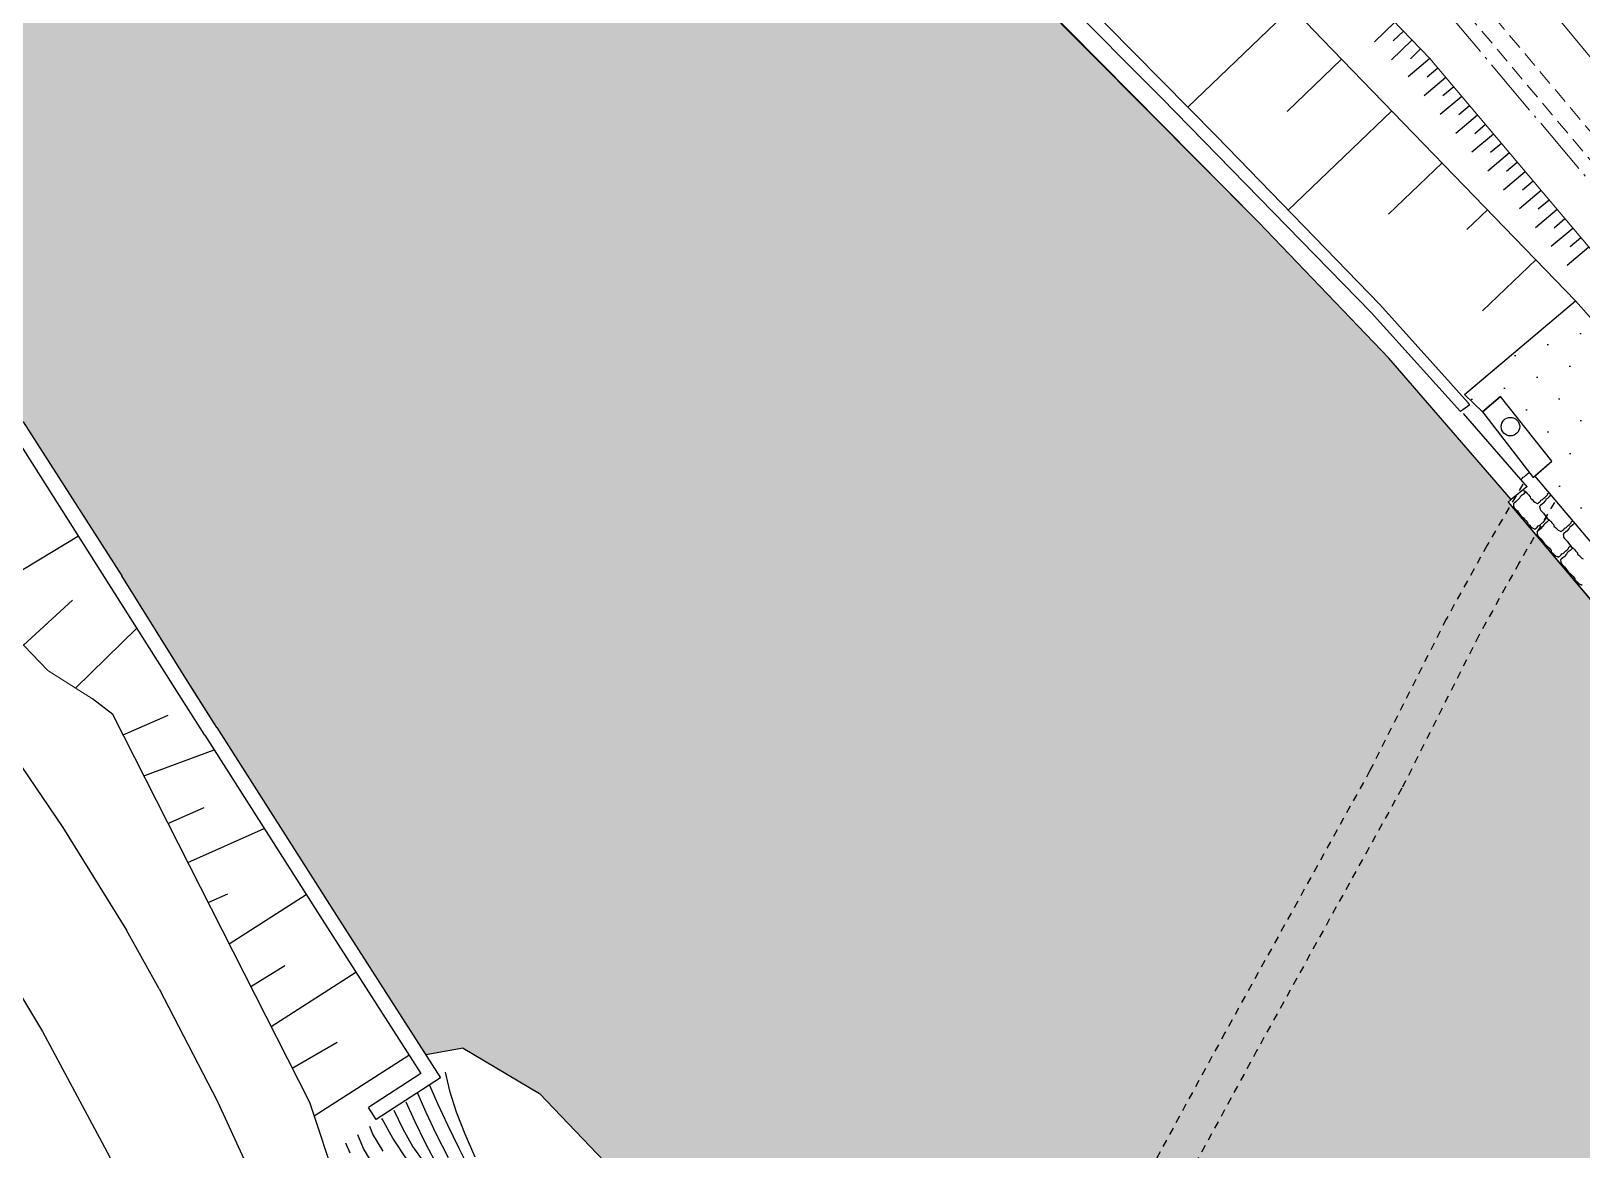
# Model space of a CAD drawing. Header units: millimetres. Extents: x -133 to 63340, y -143 to 109141.
# Drawn here: x 62411.3 to 62474.2, y 108518.2 to 108563.5 of the extents above; entities that cross this region are included whole.
import ezdxf

# ---------------------------------------------------------------- set-up
doc = ezdxf.new("R2010")
doc.units = ezdxf.units.MM
doc.header["$MEASUREMENT"] = 0
for name, pattern in [('ACAD_ISO04W100', [30, 24, -3, 0, -3]), ('DASHED', [2.25, 2, -0.25]), ('DOT', [0.55, 0.3, -0.25]), ('NASCOSTA', [9.525, 6.35, -3.175])]:
    doc.linetypes.add(name, pattern=pattern)
for name, color, linetype in [('Bâti', 7, 'Continuous'), ('colore lago', 131, 'Continuous'), ('curve livello 5m', 7, 'Continuous'), ('GéoSEBESélec', 6, 'Continuous'), ('Limite fiume', 6, 'Continuous'), ('LIN010TR', 2, 'NASCOSTA'), ('LIN018CO', 6, 'Continuous'), ('LIN018TR', 6, 'NASCOSTA'), ('LIN025CO', 7, 'Continuous'), ('pendenze', 2, 'Continuous'), ('sezioni', 7, 'Continuous'), ('Strade', 7, 'Continuous'), ('TalusHautBas', 7, 'Continuous')]:
    doc.layers.add(name, color=color, linetype=linetype)
doc.layers.add('Colori bordi', color=5, linetype='Continuous', plot=False)
doc.layers.add('no_plot', color=5, linetype='Continuous', plot=False)

# ---------------------------------------------------------------- blocks, each defined once
blk = doc.blocks.new('CIRCLE')
at = {"color": 0}
blk.add_circle((0, 0), 0.375, dxfattribs=at)
at = {"flags": 1}
for tag, p in [('POINTNUMBER', (0, 0)), ('COMMENT', (0, -1.25))]:
    blk.add_attdef(tag, p, '', height=1, dxfattribs=at)

msp = doc.modelspace()

# ---------------------------------------------------------------- hatches: boundary and pattern name
at = {"layer": 'colore lago', "linetype": 'Continuous', "lineweight": 0}
msp.add_hatch(color=256, dxfattribs=at).paths.add_polyline_path([(62548.2785, 108427.2813), (62545.2149, 108437.4977), (62544.7767, 108445.1398), (62545.6037, 108453.1916), (62543.8249, 108460.0907), (62537.2375, 108468.8864), (62530.5503, 108474.2875), (62527.7446, 108478.4761), (62523.6239, 108483.7567), (62517.3885, 108489.8759), (62515.2465, 108489.6403), (62513.6669, 108491.3373), (62513.9099, 108495.5974), (62504.855, 108507.9517), (62496.2324, 108519.7164), (62493.3544, 108519.0168), (62485.4277, 108525.3848), (62484.6684, 108528.5086), (62471.2359, 108544.4414), (62471.3593, 108544.5426), (62471.1446, 108544.7908), (62466.395, 108550.2796), (62461.1114, 108555.785), (62451.9812, 108564.9833), (62445.6934, 108571.4023), (62438.2814, 108579.0072), (62431.6209, 108586.0355), (62422.3658, 108596.3263), (62419.2028, 108600.3592), (62408.0987, 108615.7917), (62402.3619, 108624.9029), (62401.9106, 108624.6198), (62397.083, 108621.5924), (62391.7798, 108618.2667), (62379.1258, 108610.3312), (62385.2068, 108600.697), (62399.8054, 108577.5683), (62397.3883, 108576.0313), (62399.2665, 108572.8528), (62400.2625, 108570.8412), (62401.9219, 108566.4966), (62403.538, 108562.2348), (62405.2955, 108558.0946), (62407.9973, 108552.7666), (62411.016, 108547.6991), (62415.008, 108541.4499), (62417.547, 108537.4023), (62418.8645, 108535.302), (62423.7176, 108527.6886), (62427.3396, 108522.0308), (62428.8547, 108522.3015), (62431.9449, 108520.4683), (62435.17, 108517.1027), (62435.248, 108508.375), (62442.5794, 108497.7776), (62448.4078, 108490.3296), (62458.0371, 108478.2075), (62469.2124, 108462.4823), (62469.097, 108462.1315), (62477.4132, 108450.0308), (62487.1869, 108436.2424), (62497.2899, 108418.8124), (62505.266, 108404.2863), (62555.9335, 108404.5128), (62554.0622, 108410.815), (62549.8898, 108422.0895)])
at = {"layer": 'pendenze', "linetype": 'Continuous'}
h = msp.add_hatch(dxfattribs=at)
h.set_pattern_fill('DOTS', color=256, scale=20, angle=-44.743939, style=0)
h.set_pattern_definition([(315.2560609, (171409.96, 46934.0866), (1.323836897, 0.447862558), [0, -1.25])])
h.paths.add_polyline_path([(62481.655, 108535.5741), (62481.1418, 108535.0837), (62472.3171, 108545.504), (62473.0098, 108546.0991), (62470.922, 108548.7254), (62470.189, 108548.0957), (62469.4637, 108548.7973), (62473.9652, 108552.6071), (62480.6676, 108545.0425), (62482.0606, 108543.4702), (62484.922, 108531.6991)])

# ---------------------------------------------------------------- linework, layer by layer
at = {"layer": 'Bâti', "color": 2, "linetype": 'Continuous'}
for p, q in [((62442.0521, 108576.8491), (62459.4017, 108559.2794)), ((62457.1728, 108560.8265), (62447.3505, 108570.7147)), ((62461.1114, 108555.785), (62452.0835, 108564.9128)), ((62465.6768, 108552.1284), (62457.1728, 108560.8265)), ((62459.4017, 108559.2794), (62466.0286, 108552.4587)), ((62466.395, 108550.2796), (62461.1114, 108555.785)), ((62466.0286, 108552.4587), (62469.6179, 108548.472)), ((62469.2975, 108548.1116), (62465.6768, 108552.1284)), ((62471.3593, 108544.5426), (62466.395, 108550.2796)), ((62469.4637, 108548.7973), (62470.8664, 108549.9946)), ((62470.189, 108548.0957), (62470.9179, 108548.722)), ((62473.0098, 108546.0991), (62470.922, 108548.7254)), ((62469.6814, 108548.3877), (62469.2975, 108548.1116)), ((62469.4021, 108548.028), (62472.0045, 108545.0486)), ((62469.6814, 108548.3877), (62469.6179, 108548.472)), ((62470.189, 108548.0957), (62472.2457, 108545.4427)), ((62417.3361, 108536.6315), (62410.5161, 108547.4013)), ((62411.016, 108547.6991), (62415.008, 108541.4499)), ((62472.2457, 108545.4427), (62473.0098, 108546.0991)), ((62471.9928, 108545.0619), (62471.3593, 108544.5426)), ((62417.8844, 108536.8645), (62415.008, 108541.4499)), ((62418.3754, 108534.9903), (62417.3361, 108536.6315)), ((62418.8645, 108535.302), (62417.8844, 108536.8645)), ((62418.3754, 108534.9903), (62423.2285, 108527.3769)), ((62418.8645, 108535.302), (62423.7176, 108527.6886)), ((62423.2291, 108527.3759), (62427.1321, 108521.2793)), ((62423.7176, 108527.6886), (62427.932, 108521.1054)), ((62427.1321, 108521.2793), (62425.0099, 108519.909)), ((62427.932, 108521.1054), (62425.3245, 108519.4218)), ((62425.3245, 108519.4218), (62425.0099, 108519.909))]:
    msp.add_line(p, q, dxfattribs=at)
at = {"layer": 'Bâti', "color": 2, "linetype": 'DOT'}
for p, q in [((62471.8309, 108545.1728), (62470.382, 108542.6943)), ((62473.1067, 108544.427), (62471.6578, 108541.9485)), ((62470.382, 108542.6943), (62468.7213, 108539.7029)), ((62471.6744, 108541.9769), (62470.0137, 108538.9854)), ((62468.7213, 108539.7029), (62465.6267, 108533.559)), ((62470.0426, 108539.0374), (62466.948, 108532.8935)), ((62465.6267, 108533.559), (62459.7472, 108522.9306)), ((62466.9222, 108532.8423), (62461.0427, 108522.214)), ((62459.7472, 108522.9306), (62452.8021, 108510.1855)), ((62461.0472, 108522.2222), (62454.1021, 108509.477))]:
    msp.add_line(p, q, dxfattribs=at)
at = {"layer": 'Colori bordi', "linetype": 'Continuous', "lineweight": 0, "flags": 128}
for points in [[(62504.855, 108507.9517), (62496.2324, 108519.7164), (62493.3544, 108519.0168), (62485.4277, 108525.3848), (62484.6684, 108528.5086), (62471.2359, 108544.4414), (62471.3593, 108544.5426), (62471.1446, 108544.7908), (62466.395, 108550.2796), (62461.1114, 108555.785), (62451.9812, 108564.9833), (62445.6934, 108571.4023), (62438.2814, 108579.0072), (62431.6209, 108586.0355), (62422.3658, 108596.3263), (62419.2028, 108600.3592), (62408.0987, 108615.7917)], [(62411.016, 108547.6991), (62415.008, 108541.4499), (62417.547, 108537.4023), (62418.8645, 108535.302), (62423.7176, 108527.6886), (62427.3396, 108522.0308), (62428.8547, 108522.3015), (62431.9449, 108520.4683), (62435.17, 108517.1027)]]:
    msp.add_lwpolyline(points, dxfattribs=at)
at = {"layer": 'curve livello 5m', "color": 2, "flags": 128}
for points in [[(62426.5321, 108520.1311), (62426.8767, 108519.3602), (62427.3282, 108518.4481), (62427.8069, 108517.5499)], [(62424.267, 108518.0544), (62424.0967, 108518.4594)]]:
    msp.add_lwpolyline(points, dxfattribs=at)
at = {"layer": 'Limite fiume', "color": 2, "linetype": 'Continuous'}
for p, q in [((62471.3593, 108544.5426), (62471.2359, 108544.4414)), ((62471.2359, 108544.4414), (62484.6684, 108528.5086)), ((62428.8547, 108522.3016), (62427.3396, 108522.0308)), ((62428.8547, 108522.3016), (62431.9449, 108520.4683)), ((62431.9449, 108520.4683), (62435.17, 108517.1027))]:
    msp.add_line(p, q, dxfattribs=at)
at = {"layer": 'Limite fiume', "color": 2, "linetype": 'Continuous', "flags": 128}
msp.add_lwpolyline([(62481.655, 108535.5741), (62481.1418, 108535.0837), (62472.3171, 108545.504), (62473.0098, 108546.0991), (62470.922, 108548.7254), (62470.189, 108548.0957), (62469.4637, 108548.7973), (62473.9652, 108552.6071), (62480.6676, 108545.0425), (62482.0606, 108543.4702), (62484.922, 108531.6991)], close=True, dxfattribs=at)
at = {"layer": 'LIN010TR', "lineweight": 0, "ltscale": 0.1, "flags": 128}
for points in [[(62452.8813, 108579.7066), (62465.6195, 108570.0808), (62482.7614, 108549.7481), (62484.6947, 108547.455)], [(62452.3748, 108579.1546), (62465.1032, 108569.5362), (62482.7666, 108548.5851), (62484.6999, 108546.2919)]]:
    msp.add_lwpolyline(points, dxfattribs=at)
at = {"layer": 'LIN018CO', "color": 2}
for p, q in [((62466.6381, 108563.8907), (62465.8124, 108563.0937)), ((62467.3325, 108563.1712), (62466.5069, 108562.3742)), ((62466.9853, 108563.5309), (62466.5741, 108563.134)), ((62468.0586, 108562.419), (62467.1813, 108561.6793)), ((62467.6798, 108562.8114), (62467.2686, 108562.4145)), ((62468.3809, 108562.0367), (62467.9439, 108561.6683)), ((62468.7032, 108561.6544), (62467.8258, 108560.9147)), ((62469.0255, 108561.2721), (62468.5885, 108560.9038)), ((62469.3477, 108560.8899), (62468.4704, 108560.1502)), ((62469.9923, 108560.1253), (62469.115, 108559.3857)), ((62469.67, 108560.5076), (62469.2331, 108560.1392)), ((62470.6369, 108559.3608), (62469.7595, 108558.6211)), ((62470.3146, 108559.743), (62469.8777, 108559.3747)), ((62470.9592, 108558.9785), (62470.5222, 108558.6101)), ((62471.2814, 108558.5962), (62470.4041, 108557.8566)), ((62471.6037, 108558.2139), (62471.1668, 108557.8456)), ((62471.926, 108557.8317), (62471.0487, 108557.092)), ((62472.2483, 108557.4494), (62471.8114, 108557.081)), ((62472.5706, 108557.0671), (62471.6932, 108556.3275)), ((62473.2151, 108556.3026), (62472.3378, 108555.5629)), ((62472.8929, 108556.6849), (62472.4559, 108556.3165)), ((62473.8597, 108555.538), (62472.9824, 108554.7984)), ((62473.5374, 108555.9203), (62473.1005, 108555.5519)), ((62474.182, 108555.1558), (62473.7451, 108554.7874)), ((62474.5043, 108554.7735), (62473.6269, 108554.0338))]:
    msp.add_line(p, q, dxfattribs=at)
at = {"layer": 'LIN018TR', "linetype": 'ACAD_ISO04W100', "lineweight": 0, "ltscale": 0.1, "flags": 128}
msp.add_lwpolyline([(62454.5715, 108581.1315), (62481.7578, 108548.8848), (62484.7039, 108545.3903)], dxfattribs=at)
at = {"layer": 'LIN025CO', "color": 2, "linetype": 'Continuous', "lineweight": 0}
msp.add_line((62412.0159, 108537.6116), (62413.8187, 108536.4688), dxfattribs=at)
at = {"layer": 'no_plot', "flags": 128}
for points in [[(62428.1193, 108521.3312), (62428.2948, 108520.5714), (62428.5658, 108519.7271), (62428.917, 108518.8285), (62429.333, 108517.9057)], [(62428.2538, 108517.8556), (62427.7747, 108518.811), (62427.351, 108519.7047), (62427.0192, 108520.4654)], [(62429.1794, 108517.263), (62428.6873, 108518.2381), (62428.2305, 108519.1798), (62427.8299, 108520.0473), (62427.5063, 108520.7998)], [(62426.045, 108519.7968), (62426.4027, 108519.0407), (62426.8091, 108518.3096), (62427.1538, 108517.8413)], [(62425.6056, 108518.1257), (62425.1974, 108518.8272), (62425.1974, 108518.8272), (62425.0709, 108519.1281)], [(62426.5772, 108517.7745), (62426.0089, 108518.6658), (62425.5776, 108519.4156), (62425.5776, 108519.4156), (62425.5579, 108519.4624)], [(62425.3053, 108517.4279), (62424.8171, 108518.2387), (62424.8171, 108518.2387), (62424.5838, 108518.7938)]]:
    msp.add_lwpolyline(points, dxfattribs=at)
at = {"layer": 'pendenze', "linetype": 'Continuous'}
for p, q in [((62462.4608, 108564.4879), (62458.2445, 108560.4514)), ((62464.4769, 108562.3951), (62462.2698, 108560.2821)), ((62466.5127, 108560.3025), (62462.2924, 108556.2623)), ((62468.5614, 108558.1966), (62466.3853, 108556.1133)), ((62470.4066, 108556.2999), (62469.5577, 108555.4873)), ((62472.373, 108554.2786), (62470.1969, 108552.1953)), ((62409.3257, 108540.7126), (62413.2587, 108543.0703)), ((62411.0268, 108538.6415), (62413.016, 108540.4642)), ((62413.1305, 108536.9051), (62415.6236, 108539.3359)), ((62415.0604, 108535.0049), (62416.8924, 108535.8074)), ((62415.906, 108533.3407), (62418.7523, 108534.399)), ((62416.8838, 108531.4161), (62418.3576, 108532.0617)), ((62417.6892, 108529.8309), (62420.7825, 108531.2141)), ((62418.5133, 108528.2089), (62419.3078, 108528.5569)), ((62419.3631, 108526.5365), (62422.4926, 108528.5314)), ((62420.2412, 108524.8082), (62421.6284, 108525.6637)), ((62421.0667, 108523.1835), (62424.5042, 108525.3841)), ((62421.9206, 108521.5029), (62423.7505, 108522.5558)), ((62422.8122, 108519.5619), (62426.6561, 108522.0227))]:
    msp.add_line(p, q, dxfattribs=at)
at = {"layer": 'pendenze', "linetype": 'Continuous', "flags": 128}
for points in [[(62471.7433, 108545.3476), (62471.7528, 108545.356), (62471.7724, 108545.3732), (62471.8077, 108545.4041), (62471.8366, 108545.4503), (62471.8783, 108545.4661), (62471.9131, 108545.4897), (62471.9528, 108545.5314), (62471.992, 108545.5658), (62472.0351, 108545.6037), (62472.0782, 108545.6415), (62472.0862, 108545.6485)], [(62471.9417, 108544.8552), (62471.925, 108544.843), (62471.8378, 108544.7526), (62471.7599, 108544.6911), (62471.7167, 108544.6533), (62471.6874, 108544.5998), (62471.5879, 108544.4917), (62471.5565, 108544.4642), (62471.4747, 108544.3993), (62471.4468, 108544.3679), (62471.4532, 108544.2972), (62471.4616, 108544.256), (62471.4951, 108544.2021), (62471.5506, 108544.1467), (62471.6061, 108544.0913), (62471.6529, 108544.0143), (62471.7074, 108543.9442), (62471.7659, 108543.8775), (62471.85, 108543.8055), (62471.902, 108543.754), (62471.9468, 108543.703), (62472.0185, 108543.6133), (62472.0265, 108543.5648), (62472.0933, 108543.5123), (62472.1591, 108543.4452), (62472.2009, 108543.4055), (62472.2579, 108543.3722), (62472.2579, 108543.3722), (62472.276, 108543.3673), (62472.3192, 108543.3497), (62472.3501, 108543.3698), (62472.3697, 108543.387), (62472.3893, 108543.4042), (62472.4246, 108543.4352), (62472.4535, 108543.4813), (62472.4952, 108543.4971), (62472.53, 108543.5207), (62472.5697, 108543.5625), (62472.6089, 108543.5969), (62472.652, 108543.6347), (62472.6951, 108543.6725), (62472.7226, 108543.6966), (62472.7372, 108543.7511), (62472.776, 108543.7781), (62472.8069, 108543.8053)], [(62471.8477, 108544.943), (62471.8732, 108544.9139), (62471.9573, 108544.8419), (62472.0093, 108544.7904), (62472.0541, 108544.7394), (62472.1258, 108544.6497), (62472.1338, 108544.6011), (62472.2006, 108544.5487), (62472.2664, 108544.4815), (62472.3082, 108544.4418), (62472.3652, 108544.4085), (62472.3652, 108544.4085), (62472.3833, 108544.4037), (62472.4265, 108544.386), (62472.4574, 108544.4062), (62472.477, 108544.4234), (62472.4966, 108544.4406), (62472.5319, 108544.4716), (62472.5608, 108544.5177), (62472.6025, 108544.5335), (62472.6373, 108544.5571), (62472.677, 108544.5988), (62472.7162, 108544.6332), (62472.7593, 108544.6711), (62472.8024, 108544.7089), (62472.8299, 108544.733), (62472.8445, 108544.7875), (62472.8833, 108544.8145), (62472.8934, 108544.8234)], [(62472.9736, 108544.7287), (62472.9018, 108544.6542), (62472.8238, 108544.5928), (62472.7807, 108544.5549), (62472.7513, 108544.5014), (62472.6519, 108544.3933), (62472.6205, 108544.3658), (62472.5387, 108544.3009), (62472.5107, 108544.2695), (62472.5172, 108544.1988), (62472.5256, 108544.1576), (62472.5591, 108544.1037), (62472.6146, 108544.0483), (62472.6701, 108543.9929), (62472.7169, 108543.9159), (62472.7714, 108543.8458), (62472.8299, 108543.7791), (62472.9139, 108543.7071), (62472.966, 108543.6556), (62473.0108, 108543.6047), (62473.0825, 108543.5149), (62473.0904, 108543.4664), (62473.1573, 108543.4139), (62473.2231, 108543.3468), (62473.2649, 108543.3071), (62473.3219, 108543.2738), (62473.3219, 108543.2738), (62473.34, 108543.2689), (62473.3832, 108543.2513), (62473.4141, 108543.2714), (62473.4337, 108543.2886), (62473.4533, 108543.3058), (62473.4886, 108543.3368), (62473.5175, 108543.383), (62473.5592, 108543.3987), (62473.594, 108543.4223), (62473.6337, 108543.4641), (62473.6729, 108543.4985), (62473.716, 108543.5363), (62473.7591, 108543.5741), (62473.7866, 108543.5982), (62473.8012, 108543.6527), (62473.8399, 108543.6798), (62473.8526, 108543.6908)], [(62472.8984, 108543.7204), (62472.8817, 108543.7082), (62472.7945, 108543.6178), (62472.7165, 108543.5564), (62472.6734, 108543.5185), (62472.644, 108543.465), (62472.5446, 108543.3569), (62472.5132, 108543.3294), (62472.4314, 108543.2645), (62472.4034, 108543.2331), (62472.4099, 108543.1625), (62472.4183, 108543.1212), (62472.4518, 108543.0673), (62472.5073, 108543.0119), (62472.5628, 108542.9565), (62472.6096, 108542.8795), (62472.6641, 108542.8094), (62472.7226, 108542.7428), (62472.8066, 108542.6707), (62472.8587, 108542.6193), (62472.9034, 108542.5683), (62472.9752, 108542.4786), (62472.9831, 108542.43), (62473.05, 108542.3776), (62473.1158, 108542.3104), (62473.1576, 108542.2707), (62473.2145, 108542.2374), (62473.2145, 108542.2374), (62473.2327, 108542.2325), (62473.2759, 108542.2149), (62473.3068, 108542.2351), (62473.3264, 108542.2523), (62473.346, 108542.2695), (62473.3813, 108542.3004), (62473.4102, 108542.3466), (62473.4519, 108542.3623), (62473.4867, 108542.3859), (62473.5264, 108542.4277), (62473.5656, 108542.4621), (62473.6087, 108542.4999), (62473.6518, 108542.5378), (62473.6793, 108542.5619), (62473.6939, 108542.6163), (62473.7326, 108542.6434), (62473.7636, 108542.6706)], [(62473.9326, 108543.5963), (62473.8585, 108543.5194), (62473.7805, 108543.458), (62473.7374, 108543.4202), (62473.708, 108543.3666), (62473.6086, 108543.2586), (62473.5772, 108543.231), (62473.4953, 108543.1662), (62473.4674, 108543.1347), (62473.4739, 108543.0641), (62473.4823, 108543.0229), (62473.5158, 108542.9689), (62473.5713, 108542.9135), (62473.6268, 108542.8581), (62473.6735, 108542.7812), (62473.7281, 108542.7111), (62473.7866, 108542.6444), (62473.8706, 108542.5723), (62473.9227, 108542.5209), (62473.9674, 108542.4699), (62474.0392, 108542.3802), (62474.0471, 108542.3316), (62474.1139, 108542.2792), (62474.1798, 108542.212), (62474.2216, 108542.1723), (62474.2785, 108542.139)], [(62473.8551, 108542.5856), (62473.8384, 108542.5735), (62473.7511, 108542.4831), (62473.6732, 108542.4216), (62473.6301, 108542.3838), (62473.6007, 108542.3303), (62473.5013, 108542.2222), (62473.4699, 108542.1947), (62473.388, 108542.1298), (62473.3601, 108542.0984), (62473.3666, 108542.0277), (62473.375, 108541.9865), (62473.4084, 108541.9325), (62473.464, 108541.8772), (62473.5195, 108541.8218), (62473.5662, 108541.7448), (62473.6208, 108541.6747), (62473.6793, 108541.608), (62473.7633, 108541.536), (62473.8154, 108541.4845), (62473.8601, 108541.4335), (62473.9319, 108541.3438), (62473.9398, 108541.2952), (62474.0066, 108541.2428), (62474.0725, 108541.1757), (62474.1143, 108541.136), (62474.1712, 108541.1027), (62474.1712, 108541.1027), (62474.1894, 108541.0978), (62474.2326, 108541.0802)]]:
    msp.add_lwpolyline(points, dxfattribs=at)
at = {"layer": 'sezioni', "linetype": 'Continuous', "lineweight": 0}
for p, q in [((62470.748, 108567.1089), (62490.1299, 108543.5994)), ((62468.0586, 108562.419), (62482.5372, 108545.2453))]:
    msp.add_line(p, q, dxfattribs=at)
at = {"layer": 'sezioni', "linetype": 'Continuous', "lineweight": 0, "flags": 128}
msp.add_lwpolyline([(62468.0586, 108562.419), (62452.0492, 108579.0051), (62457.6978, 108583.7672), (62469.5098, 108568.6927), (62470.748, 108567.1089)], dxfattribs=at)
at = {"layer": 'Strade', "color": 2, "linetype": 'Continuous'}
msp.add_line((62416.5229, 108524.7189), (62415.2034, 108527.0873), dxfattribs=at)
at = {"layer": 'Strade', "color": 2, "linetype": 'Continuous', "flags": 128}
for points in [[(62371.3909, 108571.3662), (62374.4157, 108567.1477), (62375.7666, 108568.0718), (62378.8316, 108565.1684), (62379.5075, 108565.1904), (62382.291, 108563.7569), (62385.0336, 108561.6121), (62387.6179, 108558.8596), (62389.9054, 108555.8498), (62400.1557, 108540.7995), (62409.0118, 108527.6069), (62411.7965, 108522.9793), (62414.5112, 108517.9124), (62417.4972, 108511.4177), (62420.9549, 108501.206), (62423.9472, 108489.9603), (62426.5642, 108482.664), (62429.2717, 108476.2857), (62432.3618, 108470.0647), (62444.1681, 108447.4982), (62457.126, 108422.6463), (62460.5847, 108415.5477), (62464.0439, 108407.6486), (62465.3972, 108404.1082)], [(62406.472, 108540.3087), (62412.6255, 108531.2501), (62415.2034, 108527.0873)], [(62416.5229, 108524.7189), (62418.8973, 108520.14), (62421.9634, 108513.4711), (62422.1537, 108512.9935), (62425.7379, 108502.8255), (62426.2332, 108501.3626), (62428.1914, 108494.1663), (62430.9982, 108485.5008), (62433.9887, 108478.4561), (62436.9857, 108472.4224), (62448.7685, 108449.9008), (62461.761, 108424.9826), (62465.2964, 108417.7264), (62468.8477, 108409.6171), (62470.9439, 108404.133)]]:
    msp.add_lwpolyline(points, dxfattribs=at)
at = {"layer": 'TalusHautBas', "color": 2, "linetype": 'Continuous'}
for p, q in [((62453.2757, 108574.0822), (62463.6913, 108563.2026)), ((62473.9652, 108552.6071), (62463.6913, 108563.2026)), ((62412.0159, 108537.6116), (62410.4056, 108539.2883)), ((62414.6421, 108535.8282), (62413.8187, 108536.4688)), ((62422.6315, 108520.1037), (62414.6421, 108535.8282)), ((62423.7859, 108516.6428), (62422.6315, 108520.1037))]:
    msp.add_line(p, q, dxfattribs=at)

# ---------------------------------------------------------------- block references
at = {"layer": 'GéoSEBESélec', "linetype": 'DASHED', "rotation": 0.2560608715202138}
msp.add_blockref('CIRCLE', (62471.3255, 108547.5006), dxfattribs=at)

doc.saveas('drawing.dxf')
